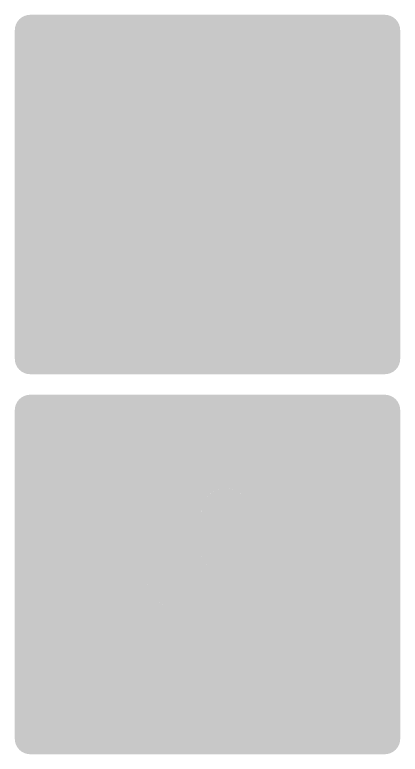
# Model space of a CAD drawing. Header units: millimetres. Extents: x 1127 to 14330, y -137 to 7568.
# Drawn here: x 2407.8 to 2482.8, y 1964.7 to 2108.7 of the extents above; entities that cross this region are included whole.
import ezdxf

# ---------------------------------------------------------------- set-up
doc = ezdxf.new("R2010")
doc.units = ezdxf.units.MM
doc.header["$LTSCALE"] = 0.01
doc.layers.add('HAC_MOB', color=61, linetype='Continuous')

msp = doc.modelspace()

# ---------------------------------------------------------------- hatches: boundary and pattern name
at = {"layer": 'HAC_MOB', "ltscale": 0.8}
h = msp.add_hatch(color=254, dxfattribs=at)
h.set_gradient(color1=(237, 236, 222), one_color=1, tint=1, name='SPHERICAL')
edge = h.paths.add_edge_path()
edge.add_ellipse((2461.185, 2071.477), major_axis=(10.052, 23.636), ratio=0.2285474, start_angle=89.42411, end_angle=270.55607, ccw=False)
edge.add_line((2455.885, 2074.012), (2445.829, 2078.298))
edge.add_line((2445.829, 2078.298), (2445.829, 2076.546))
edge.add_line((2445.829, 2076.546), (2436.895, 2076.546))
edge.add_line((2436.895, 2076.546), (2436.895, 2082.106))
edge.add_line((2436.895, 2082.106), (2434.716, 2083.035))
edge.add_line((2434.716, 2083.035), (2434.716, 2078.942))
edge.add_line((2434.716, 2078.942), (2427.005, 2078.942))
edge.add_line((2427.005, 2078.942), (2427.313, 2075.457))
edge.add_line((2427.313, 2075.457), (2435.151, 2075.457))
edge.add_line((2435.151, 2075.457), (2435.151, 2065.003))
edge.add_line((2435.151, 2065.003), (2423.82, 2065.003))
edge.add_line((2423.82, 2065.003), (2423.82, 2075.457))
edge.add_line((2423.82, 2075.457), (2427.313, 2075.457))
edge.add_line((2427.313, 2075.457), (2427.005, 2078.942))
edge.add_line((2427.005, 2078.942), (2418.372, 2078.942))
edge.add_line((2418.372, 2078.942), (2418.372, 2094.188))
edge.add_line((2418.372, 2094.188), (2434.716, 2094.188))
edge.add_line((2434.716, 2094.188), (2434.716, 2083.035))
edge.add_line((2434.716, 2083.035), (2436.895, 2082.106))
edge.add_line((2436.895, 2082.106), (2436.895, 2085.258))
edge.add_line((2436.895, 2085.258), (2445.829, 2085.258))
edge.add_line((2445.829, 2085.258), (2445.829, 2078.298))
edge.add_line((2445.829, 2078.298), (2455.885, 2074.012))
edge.add_ellipse((2461.185, 2071.477), major_axis=(10.052, 23.636), ratio=0.2285474, start_angle=270.55607, end_angle=449.42411, ccw=False)
edge.add_line((2466.685, 2069.409), (2482.777, 2062.551))
edge.add_line((2482.777, 2062.551), (2482.777, 2105.665))
edge.add_arc((2479.777, 2105.665), 3, 0, 90)
edge.add_line((2479.777, 2108.665), (2410.777, 2108.665))
edge.add_arc((2410.777, 2105.665), 3, 90, 180)
edge.add_line((2407.777, 2105.665), (2407.777, 2041.665))
edge.add_arc((2410.777, 2041.665), 3, 180, 270)
edge.add_line((2410.777, 2038.665), (2479.777, 2038.665))
edge.add_arc((2479.777, 2041.665), 3, 270, 360)
edge.add_line((2482.777, 2041.665), (2482.777, 2062.551))
edge.add_line((2482.777, 2062.551), (2466.685, 2069.409))
h = msp.add_hatch(color=33, dxfattribs=at)
h.set_gradient(color1=(215, 148, 117), color2=(238, 209, 196), one_color=1, tint=0.85, name='SPHERICAL')
edge = h.paths.add_edge_path()
edge.add_ellipse((2461.185, 2071.477), major_axis=(10.052, 23.636), ratio=0.2285474, start_angle=270.55607, end_angle=449.42411)
edge.add_line((2455.885, 2074.012), (2458.751, 2072.791))
edge.add_ellipse((2461.185, 2071.477), major_axis=(-5.179, -12.176), ratio=0.2081655, start_angle=91.0897, end_angle=268.89225, ccw=False)
edge.add_line((2463.818, 2070.631), (2466.685, 2069.409))
edge = h.paths.add_edge_path()
edge.add_ellipse((2461.185, 2071.477), major_axis=(10.052, 23.636), ratio=0.2285474, start_angle=89.42411, end_angle=270.55607)
edge.add_line((2466.685, 2069.409), (2463.818, 2070.631))
edge.add_ellipse((2461.185, 2071.477), major_axis=(-5.179, -12.176), ratio=0.2081655, start_angle=-91.10775, end_angle=91.0897, ccw=False)
edge.add_line((2458.751, 2072.791), (2455.885, 2074.012))
h = msp.add_hatch(color=253, dxfattribs=at)
h.set_gradient(color1=(171, 155, 135), color2=(224, 217, 210), one_color=1, tint=0.85, name='SPHERICAL')
h.paths.add_polyline_path([(2434.716, 2094.188), (2418.372, 2094.188), (2418.372, 2078.942), (2434.716, 2078.942)])
h = msp.add_hatch(color=253, dxfattribs=at)
h.set_gradient(color1=(171, 155, 135), color2=(224, 217, 210), one_color=1, tint=0.85, name='SPHERICAL')
h.paths.add_polyline_path([(2445.829, 2085.258), (2436.895, 2085.258), (2436.895, 2076.546), (2445.829, 2076.546)])
h = msp.add_hatch(color=23, dxfattribs=at)
h.set_gradient(color1=(209, 132, 97), color2=(230, 188, 168), one_color=1, tint=0.78, name='SPHERICAL')
edge = h.paths.add_edge_path()
edge.add_line((2463.818, 2070.631), (2458.751, 2072.791))
edge.add_ellipse((2461.185, 2071.477), major_axis=(-5.179, -12.176), ratio=0.2081655, start_angle=-91.10775, end_angle=91.0897)
edge = h.paths.add_edge_path()
edge.add_ellipse((2461.185, 2071.477), major_axis=(-5.179, -12.176), ratio=0.2081655, start_angle=91.0897, end_angle=268.89225)
edge.add_line((2458.751, 2072.791), (2463.818, 2070.631))
h = msp.add_hatch(color=253, dxfattribs=at)
h.set_gradient(color1=(171, 155, 135), color2=(224, 217, 210), one_color=1, tint=0.85, name='SPHERICAL')
h.paths.add_polyline_path([(2435.151, 2075.457), (2423.82, 2075.457), (2423.82, 2065.003), (2435.151, 2065.003)])
h = msp.add_hatch(color=49, dxfattribs=at)
h.set_gradient(color1=(73, 71, 70), color2=(193, 191, 190), one_color=1, tint=0.75, name='SPHERICAL')
h.paths.add_polyline_path([(2482.777, 2031.665, 0.4142136), (2479.777, 2034.665), (2410.777, 2034.665, 0.4142136), (2407.777, 2031.665), (2407.777, 1994.738), (2433.747, 1997.204, -0.0814355), (2433.427, 1999.152, -0.2221712), (2435.615, 2003.834), (2434.661, 2005.661, -0.4437656), (2424.357, 2014.985, -1), (2443.098, 2014.985, -0.0593962), (2442.835, 2012.782), (2444.115, 2012.572, -0.9044575), (2453.608, 2011.617, -1), (2444.019, 2011.617, -0.0501678), (2444.115, 2012.572), (2442.835, 2012.782, -0.3185801), (2434.661, 2005.661), (2435.615, 2003.834, -0.6364319), (2445.631, 1999.152, -0.8493937), (2433.747, 1997.204), (2407.777, 1994.738), (2407.777, 1967.665, 0.4142136), (2410.777, 1964.665), (2479.777, 1964.665, 0.4142136), (2482.777, 1967.665)])
h = msp.add_hatch(color=254, dxfattribs=at)
h.set_gradient(color1=(230, 228, 209), one_color=1, tint=1, name='SPHERICAL')
h.paths.add_polyline_path([(2424.357, 2014.985, 0.4437656), (2434.661, 2005.661), (2429.827, 2014.922), (2442.835, 2012.782, 0.0593962), (2443.098, 2014.985, 1)])
h.paths.add_polyline_path([(2442.835, 2012.782), (2429.827, 2014.922), (2434.661, 2005.661, 0.3185801)], flags=17)
h = msp.add_hatch(color=254, dxfattribs=at)
h.set_gradient(color1=(230, 228, 209), one_color=1, tint=1, name='SPHERICAL')
h.paths.add_polyline_path([(2453.608, 2011.617, 1), (2444.019, 2011.617, 1)])
h = msp.add_hatch(color=254, dxfattribs=at)
h.set_gradient(color1=(230, 228, 209), one_color=1, tint=1, name='SPHERICAL')
h.paths.add_polyline_path([(2445.631, 1999.152, 1), (2433.427, 1999.152, 1)])

doc.saveas('drawing.dxf')
